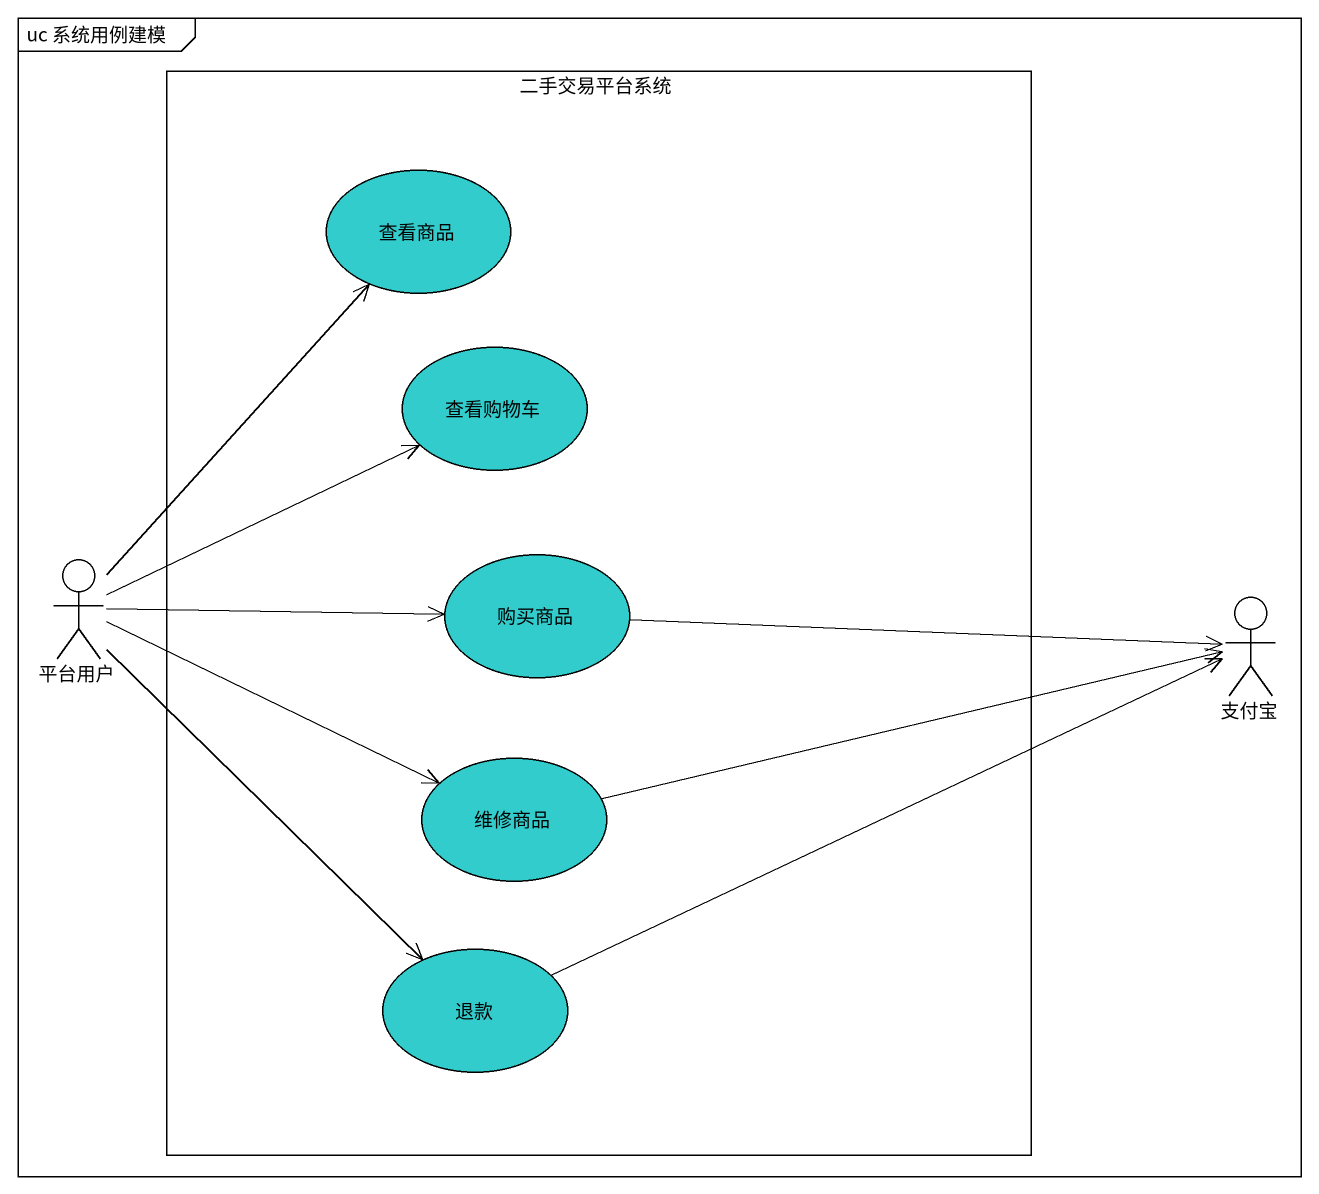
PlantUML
@startuml
mainframe uc 系统用例建模
rectangle 二手交易平台系统 {
  usecase 查看商品 #33CCCC
  usecase 查看购物车 #33CCCC
  usecase 购买商品 #33CCCC
  usecase 维修商品 #33CCCC
  usecase 退款 #33CCCC
}
actor 平台用户
actor 支付宝
平台用户 -up-> 查看商品
平台用户 -right-> 查看购物车
平台用户 -right-> 购买商品
平台用户 -right-> 维修商品
平台用户 --> 退款
购买商品 -right-> 支付宝
维修商品 -right-> 支付宝
退款 -right-> 支付宝
@enduml
